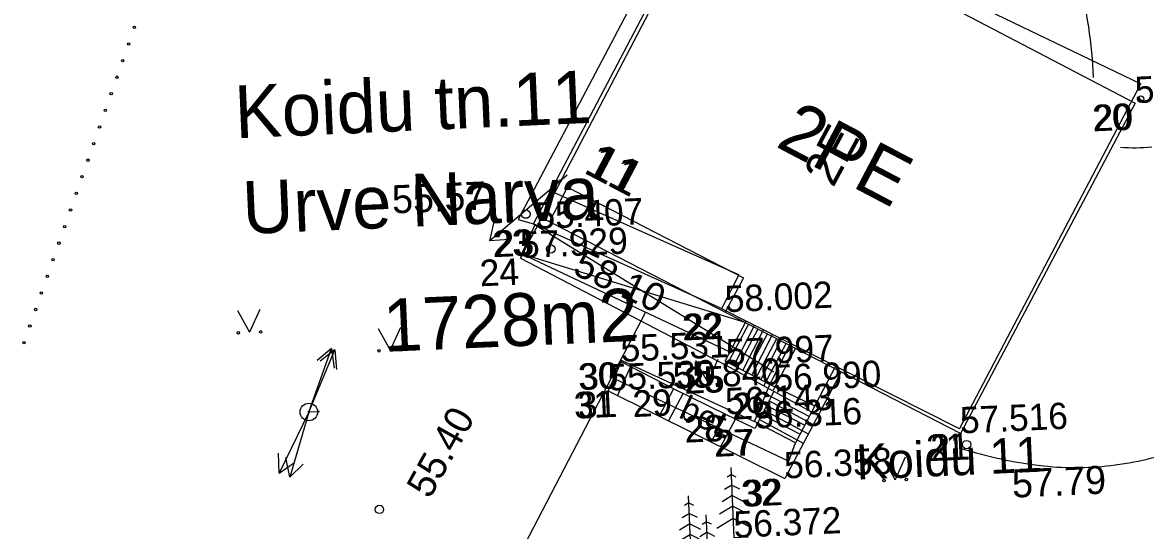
# Model space of a CAD drawing. Extents: x 642106 to 642351, y 6456946 to 6457148.
# Drawn here: x 642108.19 to 642140.17, y 6457012.76 to 6457027.23 of the extents above; entities that cross this region are included whole.
import ezdxf

# ---------------------------------------------------------------- set-up
doc = ezdxf.new("R2010")
doc.units = 0
for name, color, linetype in [('12', 7, 'Continuous'), ('30_TEED', 7, 'Continuous'), ('Level 11', 7, 'Continuous'), ('Level 12', 7, 'Continuous'), ('Level 13', 7, 'Continuous'), ('Level 14', 7, 'Continuous'), ('Level 15', 7, 'Continuous'), ('Level 16', 7, 'Continuous'), ('Level 18', 7, 'Continuous'), ('Level 19', 7, 'Continuous'), ('Level 4', 7, 'Continuous'), ('Level 5', 7, 'Continuous'), ('Level 6', 7, 'Continuous'), ('Level 63', 7, 'Continuous'), ('Level 7', 7, 'Continuous'), ('PUUDPQQSAD', 7, 'Continuous')]:
    doc.layers.add(name, color=color, linetype=linetype)

# ---------------------------------------------------------------- blocks, each defined once
blk = doc.blocks.new('KKUUS0')
at = {"layer": 'Level 12'}
for p, q in [((0, 0), (0, 2000)), ((0, 1800), (-125.94, 1730.03)), ((0, 1800), (125.94, 1730.03)), ((0, 1500), (-211.95, 1382.25)), ((0, 1500), (211.95, 1382.25)), ((0, 1200), (-297.95, 1034.47)), ((0, 1200), (297.95, 1034.47)), ((0, 900), (-383.96, 686.69)), ((0, 900), (383.96, 686.69)), ((0, 550), (-475.29, 285.95)), ((0, 550), (475.29, 285.95)), ((400, 0), (0, 0))]:
    blk.add_line(p, q, dxfattribs=at)
blk = doc.blocks.new('KMNOOL')
at = {"layer": '12'}
for p, q in [((20, 0), (290, 0)), ((290, 0), (246.075, -33.1)), ((246.076, 33.1), (290, 0))]:
    blk.add_line(p, q, dxfattribs=at)
blk = doc.blocks.new('KMURU2')
at = {"layer": 'Level 6'}
for p in [(-318, 628), (318, 628), (0, 0), (0, 0)]:
    blk.add_line(p, (0, 0), dxfattribs=at)
for centre in [(-318, -8), (318, -8)]:
    blk.add_circle(centre, 34.5, dxfattribs=at)
blk = doc.blocks.new('AAP2')
at = {"layer": 'Level 6'}
blk.add_circle((0, 0), 34.5, dxfattribs=at)
blk = doc.blocks.new('PPE')
at = {"layer": '30_TEED'}
blk.add_line((20, 0), (290, 0), dxfattribs=at)
blk.add_lwpolyline([(253.593, 17.613), (290, 0), (253.075, -17.623)], dxfattribs=at)
blk.add_circle((0, 0), 20, dxfattribs=at)
blk = doc.blocks.new('PPE0')
at = {"layer": 'Level 12'}
blk.add_circle((0, 0), 250, dxfattribs=at)
blk = doc.blocks.new('KMURU4')
at = {"layer": 'Level 6'}
for p in [(-318, 628), (318, 628), (0, 0), (0, 0)]:
    blk.add_line(p, (0, 0), dxfattribs=at)
for centre in [(-318, -8), (318, -8)]:
    blk.add_circle(centre, 34.5, dxfattribs=at)
blk = doc.blocks.new('AAP3')
at = {"layer": 'Level 6'}
blk.add_circle((0, 0), 34.5, dxfattribs=at)
blk = doc.blocks.new('KKUUS7')
at = {"layer": 'PUUDPQQSAD'}
for p, q in [((0, 0), (0, 2000)), ((0, 1800), (-125.94, 1730.03)), ((0, 1800), (125.94, 1730.03)), ((0, 1500), (-211.95, 1382.25)), ((0, 1500), (211.95, 1382.25)), ((0, 1200), (-297.95, 1034.47)), ((0, 1200), (297.95, 1034.47)), ((0, 900), (-383.96, 686.69)), ((0, 900), (383.96, 686.69)), ((0, 550), (-475.29, 285.95)), ((0, 550), (475.29, 285.95)), ((400, 0), (0, 0))]:
    blk.add_line(p, q, dxfattribs=at)
blk = doc.blocks.new('KMNOO3')
at = {"layer": 'Level 11'}
for p, q in [((2461, 331), (2900, 0)), ((200, 0), (2900, 0)), ((2900, 0), (2461, -331))]:
    blk.add_line(p, q, dxfattribs=at)
blk = doc.blocks.new('MUMM')
at = {"layer": 'Level 18'}
blk.add_circle((0, 0), 90.9, dxfattribs=at)

msp = doc.modelspace()

# ---------------------------------------------------------------- linework, layer by layer
at = {"layer": 'Level 11'}
for p, q in [((642123.195, 6457021.554), (642123.71, 6457022.539)), ((642123.71, 6457022.539), (642128.722, 6457019.957)), ((642128.722, 6457019.957), (642128.202, 6457018.975)), ((642116.339, 6457016.131), (642117.081, 6457017.908)), ((642117.081, 6457017.908), (642116.661, 6457017.585)), ((642117.081, 6457017.908), (642117.13, 6457017.343)), ((642116.339, 6457016.131), (642115.798, 6457014.282)), ((642115.798, 6457014.282), (642115.687, 6457014.839)), ((642115.798, 6457014.282), (642116.18, 6457014.65))]:
    msp.add_line(p, q, dxfattribs=at)
at = {"layer": 'Level 12'}
for p, q in [((642116.339, 6457016.131), (642116.983, 6457017.947)), ((642116.983, 6457017.947), (642116.582, 6457017.601)), ((642116.983, 6457017.947), (642117.063, 6457017.385)), ((642116.339, 6457016.131), (642115.498, 6457014.397)), ((642115.498, 6457014.397), (642115.481, 6457014.965)), ((642115.498, 6457014.397), (642115.935, 6457014.696))]:
    msp.add_line(p, q, dxfattribs=at)
at = {"layer": 'Level 16'}
for p, q in [((642123.195, 6457021.554), (642123.71, 6457022.539)), ((642123.71, 6457022.539), (642128.722, 6457019.957)), ((642122.408, 6457020.638), (642122.784, 6457021.473)), ((642122.408, 6457020.638), (642128.331, 6457017.844)), ((642128.722, 6457019.957), (642128.202, 6457018.975)), ((642128.194, 6457017.583), (642128.792, 6457018.722)), ((642128.449, 6457017.45), (642129.03, 6457018.601)), ((642128.704, 6457017.317), (642129.286, 6457018.472)), ((642128.958, 6457017.183), (642129.543, 6457018.342)), ((642129.213, 6457017.05), (642129.8, 6457018.213)), ((642129.468, 6457016.917), (642128.194, 6457017.583)), ((642131.339, 6457017.436), (642130.203, 6457015.254)), ((642129.029, 6457015.861), (642129.468, 6457016.917)), ((642129.249, 6457016.389), (642130.465, 6457015.756)), ((642129.358, 6457016.653), (642130.596, 6457016.009)), ((642129.139, 6457016.125), (642130.333, 6457015.503)), ((642130.203, 6457015.254), (642129.029, 6457015.861))]:
    msp.add_line(p, q, dxfattribs=at)
for points in [[(642127.518, 6457031.508), (642122.307, 6457021.617), (642122.741, 6457021.493)], [(642130.75, 6457016.305), (642129.468, 6457016.917), (642130.056, 6457018.083)], [(642125.032, 6457017.092), (642125.234, 6457017.611), (642129.029, 6457015.861)], [(642125.032, 6457017.092), (642130.009, 6457014.732), (642130.203, 6457015.254)]]:
    msp.add_lwpolyline(points, dxfattribs=at)
for centre, radius, start, end in [((642122.789, 6457024.657), 15.95, 8.8228, 14.7023), ((642126.164, 6457025.181), 12.534, 2.1895, 8.8228), ((642139.849, 6457027.85), 4.188, 264.6315, 276.8026), ((642138.564, 6457026.453), 11.923, 251.954, 263.7295), ((642137.905, 6457024.838), 10.306, 277.8216, 289.5971), ((642138.173, 6457022.889), 8.338, 263.7295, 277.8216)]:
    msp.add_arc(centre, radius, start, end, dxfattribs=at)
at = {"layer": 'Level 18'}
for p, q in [((642122.408, 6457020.638), (642122.784, 6457021.473)), ((642122.408, 6457020.638), (642128.331, 6457017.844)), ((642128.194, 6457017.583), (642128.792, 6457018.722)), ((642128.449, 6457017.45), (642129.03, 6457018.601)), ((642128.704, 6457017.317), (642129.286, 6457018.472)), ((642128.958, 6457017.183), (642129.543, 6457018.342)), ((642129.213, 6457017.05), (642129.8, 6457018.213)), ((642129.468, 6457016.917), (642128.194, 6457017.583)), ((642131.339, 6457017.436), (642130.203, 6457015.254)), ((642129.029, 6457015.861), (642129.468, 6457016.917)), ((642129.249, 6457016.389), (642130.465, 6457015.756)), ((642129.358, 6457016.653), (642130.596, 6457016.009)), ((642129.139, 6457016.125), (642130.333, 6457015.503)), ((642130.203, 6457015.254), (642129.029, 6457015.861))]:
    msp.add_line(p, q, dxfattribs=at)
for points in [[(642127.518, 6457031.508), (642122.307, 6457021.617), (642122.741, 6457021.493)], [(642130.75, 6457016.305), (642129.468, 6457016.917), (642130.056, 6457018.083)], [(642125.032, 6457017.092), (642125.234, 6457017.611), (642129.029, 6457015.861)], [(642125.032, 6457017.092), (642130.009, 6457014.732), (642130.203, 6457015.254)]]:
    msp.add_lwpolyline(points, dxfattribs=at)
at = {"layer": 'Level 19'}
for p, q in [((642122.371, 6457020.516), (642127.938, 6457031.174)), ((642127.938, 6457031.174), (642139.877, 6457024.932)), ((642139.877, 6457024.932), (642134.9, 6457015.524)), ((642134.9, 6457015.524), (642122.973, 6457021.668)), ((642122.371, 6457020.516), (642128.234, 6457017.456)), ((642128.859, 6457018.636), (642128.234, 6457017.456)), ((642129.124, 6457018.496), (642128.5, 6457017.316)), ((642129.39, 6457018.355), (642128.766, 6457017.175)), ((642129.656, 6457018.215), (642129.031, 6457017.034)), ((642129.921, 6457018.074), (642129.297, 6457016.894)), ((642130.187, 6457017.934), (642129.562, 6457016.753)), ((642125.236, 6457017.565), (642124.867, 6457016.74)), ((642125.503, 6457017.426), (642125.136, 6457016.606)), ((642126.725, 6457016.792), (642125.236, 6457017.565)), ((642128.234, 6457017.456), (642130.844, 6457016.039)), ((642131.499, 6457017.276), (642129.893, 6457014.241)), ((642124.867, 6457016.74), (642129.893, 6457014.241)), ((642126.725, 6457016.792), (642126.316, 6457016.019)), ((642128.214, 6457016.065), (642126.725, 6457016.792)), ((642129.588, 6457016.721), (642129.039, 6457015.66)), ((642126.99, 6457016.651), (642126.581, 6457015.879)), ((642129.45, 6457016.454), (642130.701, 6457015.775)), ((642128.214, 6457016.065), (642127.8, 6457015.282)), ((642129.039, 6457015.66), (642128.214, 6457016.065)), ((642129.312, 6457016.187), (642130.557, 6457015.511)), ((642128.48, 6457015.924), (642128.065, 6457015.141)), ((642129.174, 6457015.92), (642130.414, 6457015.247))]:
    msp.add_line(p, q, dxfattribs=at)
at = {"layer": 'Level 5'}
msp.add_lwpolyline([(642125.932, 6457018.976), (642121.883, 6457011.203), (642121.883, 6457011.203), (642122.052, 6457008.111), (642124.335, 6457006.417), (642124.335, 6457006.417), (642124.335, 6457006.417)], dxfattribs=at)
msp.add_lwpolyline([(642125.932, 6457018.976), (642121.883, 6457011.203), (642121.883, 6457011.203), (642122.052, 6457008.111), (642124.335, 6457006.417), (642124.335, 6457006.417), (642124.335, 6457006.417)], dxfattribs=at)
for centre in [(642122.521, 6457021.771), (642122.521, 6457021.771), (642123.234, 6457020.777), (642123.234, 6457020.777), (642135.073, 6457015.205), (642135.073, 6457015.205), (642118.352, 6457013.361), (642118.352, 6457013.361)]:
    msp.add_circle(centre, 0.12, dxfattribs=at)
at = {"layer": 'Level 63'}
for p, q in [((642134.867, 6457015.656), (642140.036, 6457025.48)), ((642134.867, 6457015.656), (642140.036, 6457025.48)), ((642128.586, 6457020.041), (642123.251, 6457022.416)), ((642128.586, 6457020.041), (642123.251, 6457022.416)), ((642122.741, 6457021.493), (642129.583, 6457017.275)), ((642122.741, 6457021.493), (642129.583, 6457017.275)), ((642122.408, 6457020.638), (642128.758, 6457018.698)), ((642122.408, 6457020.638), (642128.758, 6457018.698)), ((642128.586, 6457020.041), (642128.097, 6457019.072)), ((642128.586, 6457020.041), (642128.097, 6457019.072)), ((642134.867, 6457015.656), (642128.003, 6457019.119)), ((642134.867, 6457015.656), (642128.003, 6457019.119))]:
    msp.add_line(p, q, dxfattribs=at)
msp.add_lwpolyline([(642128.003, 6457019.119), (642128.003, 6457019.119), (642122.741, 6457021.493), (642127.907, 6457031.321), (642140.036, 6457025.48)], dxfattribs=at)
msp.add_lwpolyline([(642128.003, 6457019.119), (642128.003, 6457019.119), (642122.741, 6457021.493), (642127.907, 6457031.321), (642140.036, 6457025.48)], dxfattribs=at)
at = {"layer": 'Level 7'}
for p, q in [((642122.371, 6457020.516), (642127.938, 6457031.174)), ((642127.938, 6457031.174), (642139.877, 6457024.932)), ((642139.877, 6457024.932), (642134.9, 6457015.524)), ((642134.9, 6457015.524), (642122.973, 6457021.668)), ((642122.371, 6457020.516), (642128.234, 6457017.456)), ((642128.859, 6457018.636), (642128.234, 6457017.456)), ((642129.124, 6457018.496), (642128.5, 6457017.316)), ((642129.39, 6457018.355), (642128.766, 6457017.175)), ((642129.656, 6457018.215), (642129.031, 6457017.034)), ((642129.921, 6457018.074), (642129.297, 6457016.894)), ((642130.187, 6457017.934), (642129.562, 6457016.753)), ((642125.236, 6457017.565), (642124.867, 6457016.74)), ((642125.503, 6457017.426), (642125.136, 6457016.606)), ((642126.725, 6457016.792), (642125.236, 6457017.565)), ((642128.234, 6457017.456), (642130.844, 6457016.039)), ((642131.499, 6457017.276), (642129.893, 6457014.241)), ((642124.867, 6457016.74), (642129.893, 6457014.241)), ((642126.725, 6457016.792), (642126.316, 6457016.019)), ((642128.214, 6457016.065), (642126.725, 6457016.792)), ((642129.588, 6457016.721), (642129.039, 6457015.66)), ((642126.99, 6457016.651), (642126.581, 6457015.879)), ((642129.45, 6457016.454), (642130.701, 6457015.775)), ((642128.214, 6457016.065), (642127.8, 6457015.282)), ((642129.039, 6457015.66), (642128.214, 6457016.065)), ((642129.312, 6457016.187), (642130.557, 6457015.511)), ((642128.48, 6457015.924), (642128.065, 6457015.141)), ((642129.174, 6457015.92), (642130.414, 6457015.247))]:
    msp.add_line(p, q, dxfattribs=at)

# ---------------------------------------------------------------- block references
at = {"layer": 'Level 11'}
for name, p, xscale, yscale, rotation in [('KMNOO3', (642123.709, 6457022.891), 0.0010016076697804497, 0.0010016076697804501, -139.69086741341155), ('PPE', (642116.342, 6457016.135), 0.0010016049106454617, 0.0010016049106454613, 2.501003485659088)]:
    msp.add_blockref(name, p, dxfattribs=dict(at, xscale=xscale, yscale=yscale, rotation=rotation))
at = {"layer": 'Level 12', "xscale": 0.0010016049106454617, "yscale": 0.0010016049106454613, "rotation": 2.501003485659088}
for name, p in [('PPE0', (642116.342, 6457016.135)), ('KKUUS0', (642128.453, 6457012.551)), ('KKUUS0', (642127.245, 6457011.746)), ('KKUUS0', (642127.746, 6457011.209))]:
    msp.add_blockref(name, p, dxfattribs=at)
at = {"layer": 'Level 13', "xscale": 0.0010016076697804497, "yscale": 0.0010016076697804501, "rotation": -139.69086741341152}
msp.add_blockref('KMNOOL', (642123.709, 6457022.891), dxfattribs=at)
at = {"layer": 'Level 14', "xscale": 0.0010016049106454617, "yscale": 0.0010016049106454613, "rotation": 2.501003485659088}
for p in [(642128.453, 6457012.551), (642127.245, 6457011.746), (642127.746, 6457011.209)]:
    msp.add_blockref('KKUUS7', p, dxfattribs=at)
at = {"layer": 'Level 18', "xscale": 0.0010016049106454617, "yscale": 0.0010016049106454615, "rotation": 16.882403485659058}
msp.add_blockref('MUMM', (642140.03, 6457025.048), dxfattribs=at)
at = {"layer": 'Level 6', "xscale": 0.0010016049106454617}
for name, p, yscale, rotation in [('AAP2', (642111.375, 6457027.089), 0.0010016049106454615, 70.70791854677843), ('AAP3', (642111.375, 6457027.089), 0.0010016049106454615, 70.70791854677843), ('AAP2', (642111.21, 6457026.617), 0.0010016049106454615, 70.70791854677843), ('AAP3', (642111.21, 6457026.617), 0.0010016049106454615, 70.70791854677843), ('AAP2', (642111.044, 6457026.144), 0.0010016049106454615, 70.70791854677843), ('AAP3', (642111.044, 6457026.144), 0.0010016049106454615, 70.70791854677843), ('AAP2', (642110.879, 6457025.671), 0.0010016049106454615, 70.70791854677843), ('AAP3', (642110.879, 6457025.671), 0.0010016049106454615, 70.70791854677843), ('AAP2', (642110.713, 6457025.199), 0.0010016049106454615, 70.70791854677843), ('AAP3', (642110.713, 6457025.199), 0.0010016049106454615, 70.70791854677843), ('AAP2', (642110.548, 6457024.726), 0.0010016049106454615, 70.70791854677843), ('AAP3', (642110.548, 6457024.726), 0.0010016049106454615, 70.70791854677843), ('AAP2', (642110.382, 6457024.253), 0.0010016049106454615, 70.70791854677843), ('AAP3', (642110.382, 6457024.253), 0.0010016049106454615, 70.70791854677843), ('AAP2', (642110.217, 6457023.781), 0.0010016049106454615, 70.70791854677843), ('AAP3', (642110.217, 6457023.781), 0.0010016049106454615, 70.70791854677843), ('AAP2', (642110.051, 6457023.308), 0.0010016049106454615, 70.70791854677843), ('AAP3', (642110.051, 6457023.308), 0.0010016049106454615, 70.70791854677843), ('AAP2', (642109.886, 6457022.835), 0.0010016049106454615, 70.70791854677843), ('AAP3', (642109.886, 6457022.835), 0.0010016049106454615, 70.70791854677843), ('AAP2', (642109.721, 6457022.363), 0.0010016049106454615, 70.70791854677843), ('AAP3', (642109.721, 6457022.363), 0.0010016049106454615, 70.70791854677843), ('AAP2', (642109.555, 6457021.89), 0.0010016049106454615, 70.70791854677843), ('AAP3', (642109.555, 6457021.89), 0.0010016049106454615, 70.70791854677843), ('AAP2', (642109.39, 6457021.417), 0.0010016049106454615, 70.70791854677843), ('AAP3', (642109.39, 6457021.417), 0.0010016049106454615, 70.70791854677843), ('AAP2', (642109.224, 6457020.944), 0.0010016049106454615, 70.70791854677843), ('AAP3', (642109.224, 6457020.944), 0.0010016049106454615, 70.70791854677843), ('AAP2', (642109.059, 6457020.472), 0.0010016049106454615, 70.70791854677843), ('AAP3', (642109.059, 6457020.472), 0.0010016049106454615, 70.70791854677843), ('AAP2', (642108.893, 6457019.999), 0.0010016049106454615, 70.70791854677843), ('AAP3', (642108.893, 6457019.999), 0.0010016049106454615, 70.70791854677843), ('AAP2', (642108.728, 6457019.526), 0.0010016049106454615, 70.70791854677843), ('AAP3', (642108.728, 6457019.526), 0.0010016049106454615, 70.70791854677843), ('AAP2', (642108.562, 6457019.054), 0.0010016049106454615, 70.70791854677843), ('AAP3', (642108.562, 6457019.054), 0.0010016049106454615, 70.70791854677843), ('KMURU2', (642114.654, 6457018.411), 0.0010016049106454613, 2.501003485659088), ('KMURU4', (642114.654, 6457018.411), 0.0010016049106454613, 2.501003485659088), ('AAP2', (642108.397, 6457018.581), 0.0010016049106454615, 70.70791854677843), ('AAP3', (642108.397, 6457018.581), 0.0010016049106454615, 70.70791854677843), ('KMURU2', (642118.659, 6457017.9), 0.0010016049106454613, 2.501003485659088), ('KMURU4', (642118.659, 6457017.9), 0.0010016049106454613, 2.501003485659088), ('AAP2', (642108.231, 6457018.108), 0.0010016049106454615, 70.70791854677843), ('AAP3', (642108.231, 6457018.108), 0.0010016049106454615, 70.70791854677843), ('KMURU2', (642127.696, 6457016.991), 0.0010016049106454613, 2.501003485659088), ('KMURU4', (642127.696, 6457016.991), 0.0010016049106454613, 2.501003485659088), ('KMURU2', (642133.037, 6457014.206), 0.0010016049106454613, 2.501003485659088), ('KMURU4', (642133.037, 6457014.206), 0.0010016049106454613, 2.501003485659088)]:
    msp.add_blockref(name, p, dxfattribs=dict(at, yscale=yscale, rotation=rotation))

# ---------------------------------------------------------------- texts
at = {"layer": 'Level 13'}
for s, height, p in [('2PE', 1.5024, (642129.603, 6457023.711)), ('11', 1.0015, (642124.202, 6457022.933))]:
    msp.add_text(s, height=height, rotation=332.2446, dxfattribs=at).set_placement(p)
at = {"layer": 'Level 15'}
for s, height, p in [('2PE', 1.5024, (642129.603, 6457023.711)), ('11', 1.0016, (642124.134, 6457022.969))]:
    msp.add_text(s, height=height, rotation=332.2446, dxfattribs=at).set_placement(p)
at = {"layer": 'Level 16'}
msp.add_text('bet.', height=0.7011, rotation=335.2234, dxfattribs=at).set_placement((642126.841, 6457015.99))
at = {"layer": 'Level 18'}
msp.add_text('bet.', height=0.7011, rotation=335.2234, dxfattribs=at).set_placement((642126.841, 6457015.99))
at = {"layer": 'Level 4'}
for s, p in [('20', (642138.668, 6457024.128)), ('23', (642121.654, 6457020.546)), ('24', (642121.221, 6457019.714)), ('22', (642127.047, 6457018.172)), ('30', (642124.027, 6457016.76)), ('25', (642127.077, 6457016.654)), ('31', (642123.905, 6457015.946)), ('29', (642125.575, 6457015.989)), ('26', (642128.403, 6457015.917)), ('28', (642127.064, 6457015.262)), ('27', (642127.889, 6457014.857)), ('21', (642133.938, 6457014.731)), ('32', (642128.737, 6457013.439))]:
    msp.add_text(s, height=0.7512, rotation=2.501, dxfattribs=at).set_placement(p)
at = {"layer": 'Level 5'}
for s, height, rotation, p in [('20', 0.7512, 2.501, (642138.711, 6457024.129)), ('55.57', 0.8013, 2.501, (642118.726, 6457021.788)), ('55.57', 0.8013, 2.501, (642118.726, 6457021.788)), ('23', 0.7512, 2.501, (642121.584, 6457020.543)), ('58.10', 0.8013, 334.7412, (642123.821, 6457020.079)), ('58.10', 0.8013, 334.7412, (642123.821, 6457020.079)), ('24', 0.7512, 2.501, (642121.228, 6457019.715)), ('22', 0.7512, 2.501, (642126.988, 6457018.17)), ('30', 0.7512, 2.501, (642124.057, 6457016.761)), ('25', 0.7512, 2.501, (642127.044, 6457016.652)), ('31', 0.7512, 2.501, (642124.019, 6457015.951)), ('29', 0.7512, 2.501, (642125.581, 6457015.99)), ('26', 0.7512, 2.501, (642128.445, 6457015.919)), ('55.40', 0.8013, 60.8364, (642119.785, 6457013.634)), ('55.40', 0.8013, 60.8364, (642119.785, 6457013.634)), ('28', 0.7512, 2.501, (642127.053, 6457015.262)), ('27', 0.7512, 2.501, (642127.931, 6457014.859)), ('21', 0.7512, 2.501, (642134.064, 6457014.736)), ('57.79', 0.8013, 2.501, (642136.381, 6457013.694)), ('57.79', 0.8013, 2.501, (642136.381, 6457013.694)), ('32', 0.7512, 2.501, (642128.667, 6457013.436))]:
    msp.add_text(s, height=height, rotation=rotation, dxfattribs=at).set_placement(p)
at = {"layer": 'Level 6'}
for s, height, p in [('Koidu tn.11', 1.50241, (642114.261, 6457023.929)), ('Urve Narva', 1.5024, (642114.482, 6457021.201)), ('1728m2', 1.5024, (642118.489, 6457017.847)), ('Koidu 11', 1.0016, (642131.952, 6457014.206))]:
    msp.add_text(s, height=height, rotation=2.501, dxfattribs=at).set_placement(p)
at = {"layer": 'Level 63'}
for s, height, rotation, p in [('58.073', 0.7512, 2.501, (642139.877, 6457024.932)), ('58.073', 0.7512, 2.501, (642139.877, 6457024.932)), ('2E', 1.0016, 61.6615, (642131.272, 6457022.503)), ('2E', 1.0016, 61.6615, (642131.272, 6457022.503)), ('55.407', 0.7512, 2.501, (642122.81, 6457021.349)), ('55.407', 0.7512, 2.501, (642122.81, 6457021.349)), ('57.929', 0.7512, 2.501, (642122.371, 6457020.516)), ('57.929', 0.7512, 2.501, (642122.371, 6457020.516)), ('58.002', 0.7512, 2.501, (642128.202, 6457018.975)), ('58.002', 0.7512, 2.501, (642128.202, 6457018.975)), ('55.531', 0.7512, 2.501, (642125.236, 6457017.565)), ('55.531', 0.7512, 2.501, (642125.236, 6457017.565)), ('57.997', 0.7512, 2.501, (642128.234, 6457017.456)), ('57.997', 0.7512, 2.501, (642128.234, 6457017.456)), ('55.840', 0.7512, 2.501, (642126.725, 6457016.792)), ('55.840', 0.7512, 2.501, (642126.725, 6457016.792)), ('55.530', 0.7512, 2.501, (642124.867, 6457016.74)), ('55.530', 0.7512, 2.501, (642124.867, 6457016.74)), ('56.990', 0.7512, 2.501, (642129.588, 6457016.721)), ('56.990', 0.7512, 2.501, (642129.588, 6457016.721)), ('56.143', 0.7512, 2.501, (642128.214, 6457016.065)), ('56.143', 0.7512, 2.501, (642128.214, 6457016.065)), ('56.316', 0.7512, 2.501, (642129.039, 6457015.66)), ('56.316', 0.7512, 2.501, (642129.039, 6457015.66)), ('57.516', 0.7512, 2.501, (642134.9, 6457015.524)), ('57.516', 0.7512, 2.501, (642134.9, 6457015.524)), ('56.358', 0.7512, 2.501, (642129.893, 6457014.241)), ('56.358', 0.7512, 2.501, (642129.893, 6457014.241)), ('56.372', 0.7512, 2.501, (642128.453, 6457012.551)), ('56.372', 0.7512, 2.501, (642128.453, 6457012.551))]:
    msp.add_text(s, height=height, rotation=rotation, dxfattribs=at).set_placement(p)

doc.saveas('drawing.dxf')
